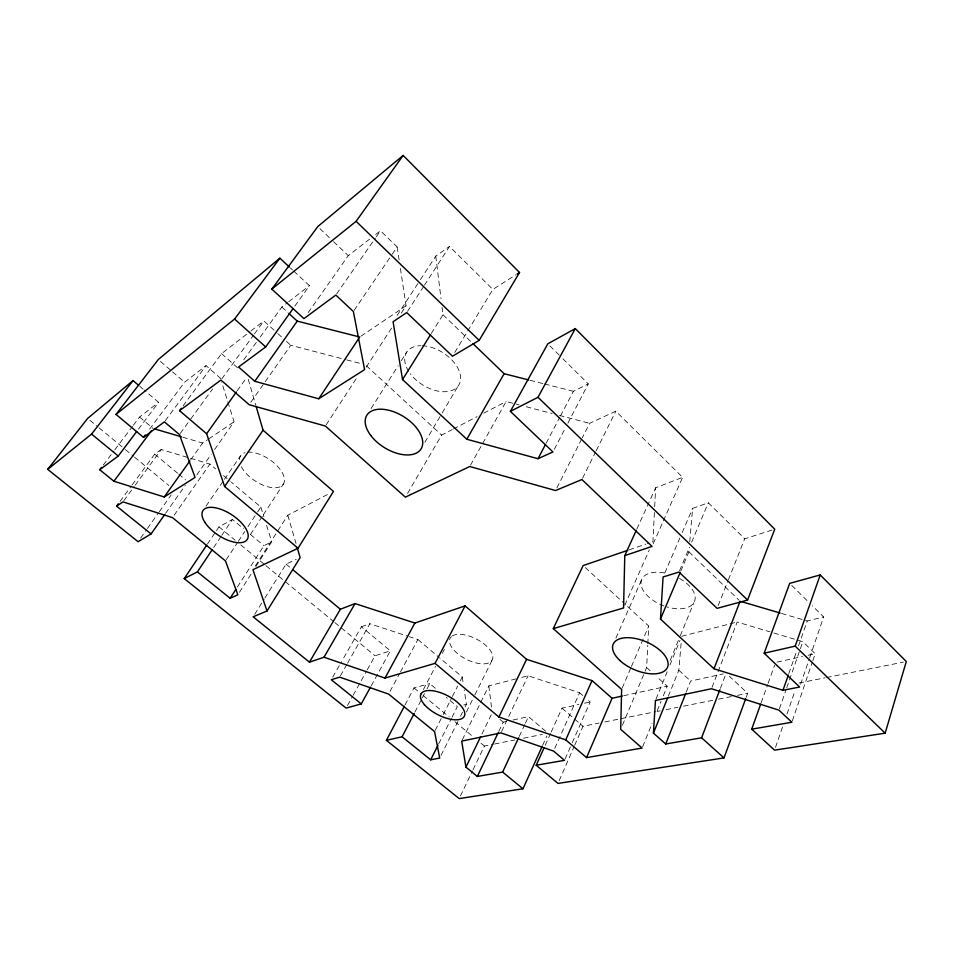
<?xml version="1.0" encoding="UTF-8"?>
<svg xmlns="http://www.w3.org/2000/svg" width="954" height="954" viewBox="0 0 954 954"><rect width="100%" height="100%" fill="white"/><g stroke="black" fill="none" stroke-linecap="round" stroke-linejoin="round"><path stroke-width="0.72" stroke-dasharray="4.77 3.58" d="M622.425 725.243L646.633 667.55L647.754 645.298M647.826 643.819L648.72 626.015L624.679 603.858M654.396 512.56L652.941 541.729L647.349 543.637M654.694 506.729L655.636 487.768L682.647 477.358L615.807 411.174L589.632 423.314L582.274 437.814M668.325 696.205L678.819 670.233L681.204 642.185M680.786 571.064L688.907 551.865L689.277 547.524M689.766 541.729L692.604 508.399L708.321 502.782L744.692 538.807L773.372 529.637M792.345 720.854L812.343 662.112M812.82 660.717L815.205 653.728L802.815 641.684L771.416 632.275M800.597 684.221L809.242 658.999M809.719 657.604L823.636 616.976L812.319 605.778M775.507 747.376L782.697 726.483M787.014 713.95L795.159 690.279M779.43 708.762L786.251 689.193M786.74 687.798L799.893 650.068M800.382 648.672L802.815 641.684M788.791 673.667L796.554 651.487M798.498 645.941L807.239 620.994L823.636 616.976M761.173 702.74L767.648 684.662M768.149 683.267L774.624 665.188M746.159 697.434L747.674 693.308L729.369 676.267M720.401 688.371L725.612 674.633M712.042 687.357L737.168 622.02L769.985 631.846M718.171 605.623L727.914 581.081M728.451 579.722L744.692 538.807M686.296 691.996L690.636 681.049L723.299 673.882M642.65 746.684L652.142 723.311M657.163 710.933L661.074 701.309M663.304 695.812L667.216 686.188L656.388 676.374M670.221 660.347L679.761 637.045M680.321 635.674L693.808 602.773M656.006 699.139L667.18 671.807M669.97 664.974L680.035 640.372M679.558 570.683L689.337 547.596M691.638 542.17L708.321 502.782M622.211 688.061L630.856 667.824M631.429 666.476L648.72 626.015M664.819 572.937L679.868 537.984M682.182 532.606L692.604 508.399M559.175 780.694L574.058 746.696M574.654 745.336L582.989 726.304L599.017 723.084M565.102 758.979L571.673 744.048M572.269 742.689L590.168 701.965L587.008 699.187M615.902 638.071L642.054 578.732M624.751 605.277L649.34 549.85M653.263 543.685L682.647 477.358M554.763 748.377L579.615 692.735L528.075 675.778L519.668 677.936M545.199 745.336L550.589 733.387M551.185 732.064L561.978 708.166L578.899 704.446M542.576 745.468L546.869 735.999M636.89 529.005L655.636 487.768M519.25 736.428L524.783 724.539M525.392 723.215L528.468 716.621L545.915 731.432M498.799 731.432L503.211 722.154L506.014 721.546M501.565 731.575L528.075 675.778M460.46 795.946L472.421 770.999M473.053 769.687L484.393 746.052L493.087 744.311M481.937 734.067L492.169 712.888M462.32 739.815L488.842 685.866L518.26 678.306M466.423 711.958L474.233 696.205M474.889 694.894L492.479 659.441M582.56 478.216L595.594 451.922M596.25 450.61L615.807 411.174M440.998 755.413L457.932 721.391M460.543 716.156L462.499 712.233M465.099 706.997L466.411 704.374L464.228 689.957M438.685 743.846L451.373 718.565M452.041 717.229L457.371 706.592L446.329 697.398M556.886 487.899L581.606 439.126M435.251 730.311L442.489 716.001M443.157 714.701L451.719 697.791M452.375 696.48L457.646 686.081M460.281 680.87L462.261 676.97L439.496 657.771M554.31 449.322L565.173 428.382M567.892 423.147L588.272 383.89L561.286 357.178M423.397 689.575L435.561 666.262M442.322 653.311L444.349 649.424M414.895 712.137L421.644 699.163M422.324 697.863L426.366 690.088M427.046 688.788L429.741 683.601L436.372 689.122M546.165 443.169L559.783 417.232M560.463 415.944L573.402 391.307L588.272 383.89M405.033 704.958L414.012 687.929L429.741 683.601M389.983 691.459L399.75 673.285M400.441 671.986L417.888 639.538L409.409 636.747M371.213 685.795L390.353 650.843L361.399 626.766L342.295 660.359M347.483 705.519L352.431 696.587M353.135 695.311L366.563 671.067M367.266 669.791L375.041 655.756L390.353 650.843M470.489 465.206L506.109 401.515L519.071 404.89M340.387 675.873L346.851 664.425M347.578 663.161L369.854 623.737L407.99 636.282M332.743 677.161L341.568 661.647M407.585 493.349L441.619 435.107L452.148 429.622M424.864 442.286L441.452 414.215M442.203 412.939L458.039 386.143M454.784 352.431L492.86 289.408L515.887 274.8M254.718 614.293L264.127 599.243M264.902 597.979L286.081 564.112L296.3 559.366M431.327 333.447L443.002 314.76L442.096 307.426M371.106 408.515L398.128 365.728M401.312 360.695L406.881 351.883M255.314 565.984L287.798 515.22L329.559 493.468M239.418 592.327L251.236 573.843M255.97 566.449L271.735 541.789L266.5 525.117M237.391 587.008L263.936 545.688L271.735 541.789M407.537 311.35L423.671 286.391M424.482 285.139L449.477 246.454L492.86 289.408M366.205 367.159L392.499 326.65M401.264 313.139L406.046 305.781L400.263 267.537M397.102 315.524L419.653 280.87M420.452 279.629L435.763 256.125L449.477 246.454M326.196 424.828L357.309 377.009M250.461 534.514L262.505 516.066M263.304 514.826L283.386 484.083M226.289 559.664L237.534 542.54M238.333 541.312L244.773 531.521M247.98 526.632L256.817 513.18M257.628 511.952L260.836 507.063L231.417 482.235M213.684 547.513L221.006 536.542M221.817 535.313L232.406 519.465L243.664 528.826M207.388 544.114L215.664 531.807M216.486 530.579L218.967 526.882L232.406 519.465M354.196 310.3L391.355 255.469M392.189 254.253L397.138 246.943L380.479 230.749L373.574 236.091M206.064 506.109L223.594 480.542M224.428 479.325L240.289 456.191M336.643 293.856L375.423 238.023M376.27 236.819L380.479 230.749M250.83 402.266L264.425 382.864M265.272 381.66L290.743 345.288L345.217 359.503M174.188 515.184L209.916 464.097L215.568 468.867M196.751 474.973L211.18 454.426M214.567 449.596L234.088 421.787L222.187 383.83M165.614 513.3L185.291 485.371M308.214 312.578L348.27 255.66L372.43 236.974M140.62 538.092L146.558 529.708M147.405 528.504L158.436 512.942M159.282 511.749L171.148 494.983M237.224 390.782L246.573 377.665M190.669 459.816L202.606 443.038L207.447 439.77M294.846 306.115L309.43 285.687L293.593 270.948M243.771 359.801L256.757 341.806M260.215 337.012L281.847 307.021L287.595 302.573M221.793 378.869L253.561 335.116M254.42 333.936L263.853 320.938L276.767 332.624M180.306 433.366L189.906 420.177M190.776 418.973L212.575 388.993M123.841 500.707L134.275 486.421M135.146 485.228L161.25 449.525L189.059 457.848M120.061 501.422L131.318 486.063M132.177 484.87L154.703 454.14L161.25 449.525M183.061 405.915L221.555 353.636L249.757 331.837M165.304 420.678L206.04 365.644L220.422 378.201L221.745 382.423M149.611 429.145L184.575 382.232L206.04 365.644M138.437 429.181L158.626 402.314L144.161 390.031M103.282 465.051L113.896 451.003M114.778 449.835L132.475 426.426M133.357 425.257L139.558 417.065L158.626 402.314M250.938 330.931L263.853 320.938M288.74 301.691L309.43 285.687M208.664 438.947L234.088 421.787M360.97 336.19L406.046 305.781M453.46 428.93L477.155 416.588M483.738 413.165L506.109 401.515M361.399 626.766L369.854 623.737M629.211 549.838L645.953 544.114M681.705 636.27L728.629 624.214M730.048 623.844L737.168 622.02M463.823 705.006L466.411 704.374M584.528 703.205L590.168 701.965M513.037 720.008L528.468 716.621M623.677 695.728L667.216 686.188M777.045 662.1L802.481 656.519M808.133 655.279L815.205 653.728M494.53 744.025L514.802 739.958M523.484 738.217L542.301 734.449M604.848 721.916L655.863 711.696M657.318 711.41L660.228 710.825M666.059 709.657L677.722 707.319M683.553 706.151L712.698 700.319M718.529 699.151L731.635 696.515M737.466 695.347L747.674 693.308M798.999 683.028L825.103 677.793M826.558 677.507L903.402 662.112M530.114 380.312L543.1 383.615M544.543 383.973L573.402 391.307M346.66 359.885L360.994 363.617M526.274 406.774L552.187 413.535M559.39 415.419L589.632 423.314M182.822 437.218L202.606 443.038M781.517 613.422L807.239 620.994M190.454 458.266L209.916 464.097M89.926 420.32L97.928 426.927M99.073 427.869L124.223 448.642M125.368 449.584L133.381 456.203M134.514 457.145L168.822 485.467M218.967 526.882L235.042 540.143M240.778 544.889L264.878 564.78M266.023 565.734L333.733 621.638M334.878 622.592L375.041 655.756M414.012 687.929L421.954 694.488M423.087 695.43L449.203 716.991M454.879 721.677L473.041 736.679M480.995 743.238L484.393 746.052M154.703 454.14L177.563 473.16M178.708 474.114L185.565 479.826M250.413 534.443L263.936 545.688M286.081 564.112L290.6 567.868M499.896 719.376L503.211 722.154M139.558 417.065L153.153 428.477M223.486 475.557L230.284 481.281M417.888 639.538L438.363 656.817M139.713 386.251L143.04 389.089M160.475 361.435L171.434 370.891M172.531 371.833L184.575 382.232M561.978 708.166L582.989 726.304M579.615 692.735L582.787 695.502M221.555 353.636L237.725 367.91M277.841 333.59L282.145 337.489M286.45 341.389L290.743 345.288M646.633 667.55L650.974 671.473M678.819 670.233L690.636 681.049M281.847 307.021L288.013 312.662M366.384 365.752L441.619 435.107M585.327 567.582L623.582 602.845M290.433 268.002L292.544 269.97M319.876 228.59L332.493 240.623M333.542 241.624L348.27 255.66M443.002 314.76L471.968 342.677M688.907 551.865L739.028 600.209M549.874 345.873L560.248 356.152M791.748 585.398L808.205 601.7M260.836 507.063L263.888 516.782M248.255 379.298L255.66 404.758M287.798 515.22L296.026 543.47M397.138 246.943L399.142 260.18M462.261 676.97L463.346 684.185M435.763 256.125L441.01 298.626M488.842 685.866L491.644 708.619M422.264 345.742A30.814 19.032 32.2 0 1 457.634 367.707A30.814 19.032 32.2 0 1 447.438 391.534A30.814 19.032 32.2 0 1 410.292 373.718M408.682 371.38A30.814 19.032 32.2 0 1 420.917 345.718M452.268 635.948A23.707 11.317 27.2 0 1 489.533 649.376A23.707 11.317 27.2 0 1 472.647 661.969A23.707 11.317 27.2 0 1 451.409 636.592M247.503 452.22A25.675 12.927 33.6 0 1 280.726 470.203A25.675 12.927 33.6 0 1 272.307 487.661A25.675 12.927 33.6 0 1 240.909 465.898M239.394 459.589A25.675 12.927 33.6 0 1 245.023 452.685M679.475 578.41A28.596 15.872 22.5 0 1 694.405 601.652A28.596 15.872 22.5 0 1 666.786 606.887M664.008 605.969A28.596 15.872 22.5 0 1 641.016 582.059A28.596 15.872 22.5 0 1 667.561 573.628"/><path stroke-width="1.43" d="M636.282 530.341L624.787 555.61L623.558 607.984L553.272 628.626L621.638 689.408L620.696 729.357L642.09 748.055L586.555 757.619L565.734 739.875L498.906 717.026L435.048 663.364L384.975 678.079L324.014 657.234L309.454 662.159L253.144 616.797L267.013 611.013L300.128 557.589L297.254 547.703M745.658 698.805L724.003 757.917L701.595 737.8L665.725 743.989L653.43 733.137L655.446 700.51L711.505 688.752L778.941 710.158L791.868 722.25L751.704 729.178L760.672 704.135M751.704 729.178L774.553 750.154L885.157 733.173L906.3 661.527L820.213 574.94L789.685 583.371L764.166 653.216L799.643 687.023L782.972 690.314L713.974 668.754L660.478 619.074L663.09 576.967L678.986 572.042L717.086 608.354L747.578 600.066L774.743 529.208L575.298 328.593L547.799 343.822L510.378 411.365L552.95 451.946L537.996 458.719L466.828 439.257L402.54 379.561L393.072 321.713L406.738 312.602L452.494 356.212L479.17 340.375L519.525 272.486L403.137 155.419L317.765 226.587L271.818 289.11L303.956 318.624L335.808 295.06L353.374 311.517L364.607 369.615L318.731 398.772L254.754 381.278L238.583 366.992L265.689 346.946L293.128 308.512M782.972 690.314L788.314 675.062M764.166 653.216L795.195 646.132L820.213 574.94M701.595 737.8L719.876 689.742M713.974 668.754L740.101 601.235M665.725 743.989L685.759 693.367M653.43 733.137L667.776 697.577M660.478 619.074L680.202 572.436M586.555 757.619L612.074 698.28L622.235 696.05M565.734 739.875L592.017 680.584L526.584 659.321L465.111 605.873L414.883 623.034L355.043 603.584L340.351 609.248L309.454 662.159M724.003 757.917L557.983 783.413L536.208 765.239L543.995 747.984M404.341 706.27L386.394 740.34L459.196 798.581L522.971 788.779L541.967 746.827M536.208 765.239L564.506 760.338L553.558 751.084L500.933 732.899L461.676 741.127L465.934 767.147L477.358 776.437L502.639 772.084L518.63 737.752M553.272 628.626L583.144 565.567L627.815 550.315M477.358 776.437L498.167 732.755M498.906 717.026L526.584 659.321M465.934 767.147L480.649 736.715M386.394 740.34L402.075 736.774L430.683 759.813L438.017 745.181M402.075 736.774L414.227 713.437M435.048 663.364L465.111 605.873M537.996 458.719L545.485 444.457M384.975 678.079L414.883 623.034M510.378 411.365L537.996 397.293L575.298 328.593M206.565 545.354L184.229 578.601L346.063 708.071L361.28 703.909L370.498 687.083M466.828 439.257L504.141 373.706L528.671 379.942M324.014 657.234L355.043 603.584M267.013 611.013L252.941 569.693L298.042 548.228L333.471 491.429L263.065 430.218L256.066 406.177M402.54 379.561L430.552 334.699M184.229 578.601L197.406 571.899L230.152 598.277L235.781 589.512M318.731 398.772L358.931 338.253M197.406 571.899L212.05 549.945M298.042 548.228L224.607 486.516L263.065 430.218M138.592 385.309L133.035 380.586L87.637 418.424L47.7 469.368L138.08 541.681L151.078 533.942L164.768 514.516M254.754 381.278L297.254 321.128L359.753 337.012M224.607 486.516L206.624 433.736L236.377 391.987M101.506 467.388L99.741 469.738L113.908 481.245L164.243 496.974L189.822 461.02M271.818 289.11L356.116 221.316L403.137 155.419M151.078 533.942L116.591 506.157L118.32 503.784M206.624 433.736L179.555 410.673L181.308 408.288M113.908 481.245L151.4 430.826M164.243 496.974L195.045 477.394L179.435 434.571L164.41 421.871L143.494 437.349L116.018 414.418L234.601 319.041L279.88 258.176L289.372 267.025M143.494 437.349L145.246 435M99.741 469.738L118.248 456.036L136.684 431.518M116.018 414.418L158.281 359.539L279.88 258.176M47.7 469.368L91.56 434.094L133.035 380.586M179.555 410.673L220.934 380.05L249.137 404.687L325.397 426.056L405.367 497.153L469.762 466.506L555.55 490.535L581.904 479.528L652.071 546.392L624.787 555.61M116.591 506.157L122.971 501.899L172.483 517.617L225.478 560.892L237.844 594.795L230.152 598.277M517.104 274.025L519.525 272.486M430.683 759.813L439.699 758.036L434.583 731.611L388.588 694.059L339.672 677.149L331.276 679.737L361.28 703.909M154.56 428.895L181.415 436.801M741.532 601.652L780.098 613.005M91.56 434.094L118.248 456.036M502.639 772.084L522.971 788.779M292.866 569.753L340.351 609.248M592.017 680.584L612.074 698.28M234.601 319.041L265.689 346.946M289.038 313.604L297.254 321.128M473.041 343.714L504.141 373.706M356.116 221.316L479.17 340.375M537.996 397.293L747.578 600.066M795.195 646.132L885.157 733.173M370.832 435.537A31.911 18.233 31.8 0 0 420.344 449.942A31.911 18.233 31.8 0 0 390.687 410.769A31.911 18.233 31.8 0 0 370.832 435.537M204.752 522.148A26.426 12.235 33.1 0 0 244.796 541.598A26.426 12.235 33.1 0 0 225.704 511.344A26.426 12.235 33.1 0 0 204.752 522.148M619.861 660.49A29.526 15.121 23.1 0 0 666.846 668.575A29.526 15.121 23.1 0 0 634.279 638.286A29.526 15.121 23.1 0 0 619.861 660.49M424.447 704.648A24.351 10.661 27.3 0 0 462.726 718.112A24.351 10.661 27.3 0 0 440.724 692.747A24.351 10.661 27.3 0 0 424.447 704.648"/></g></svg>
